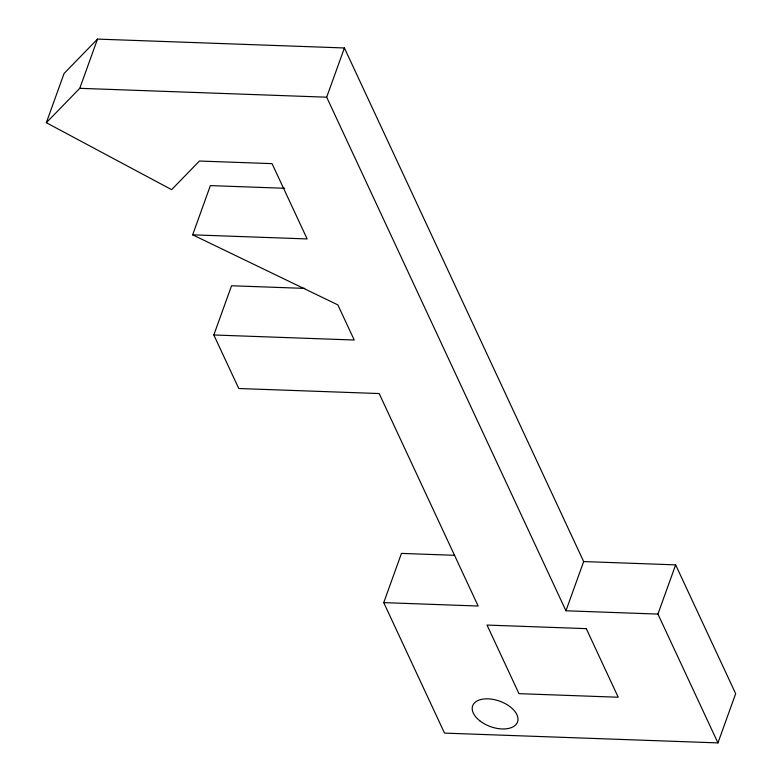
<?xml version="1.0" encoding="UTF-8"?>
<svg xmlns="http://www.w3.org/2000/svg" width="782" height="782" viewBox="0 0 782 782"><rect width="100%" height="100%" fill="white"/><g stroke="black" fill="none" stroke-linecap="round" stroke-linejoin="round"><path stroke-width="1.17" d="M284.668 188.276L210.378 185.608L192.665 234.825L307.14 238.94L272.068 163.643L199.439 161.033L171.62 189.655L46.334 122.715L64.056 73.498L97.496 39.1L344.403 47.966L583.665 561.564L565.943 610.781L657.926 614.085L717.944 742.9L444.528 733.115L383.737 602.629L401.459 553.402L454.713 555.318M46.334 122.715L79.774 88.317L97.496 39.1M383.737 602.629L478.144 606.021L379.172 393.551L238.774 388.517L213.828 334.979L231.55 285.762L304.804 288.392M565.943 610.781L326.68 97.193L344.403 47.966M657.926 614.085L675.648 564.868L583.665 561.564M717.944 742.9L735.667 693.683L675.648 564.868M79.774 88.317L326.68 97.193M213.828 334.979L354.226 340.023L337.863 304.892L192.665 234.825M586.275 628.64L487.02 625.072L518.974 693.663L618.22 697.231L586.275 628.64M479.747 720.75A23.831 13.529 19.8 0 0 517.479 722.099A23.831 13.529 19.8 0 0 488.095 698.834A23.831 13.529 19.8 0 0 479.747 720.75"/></g></svg>
